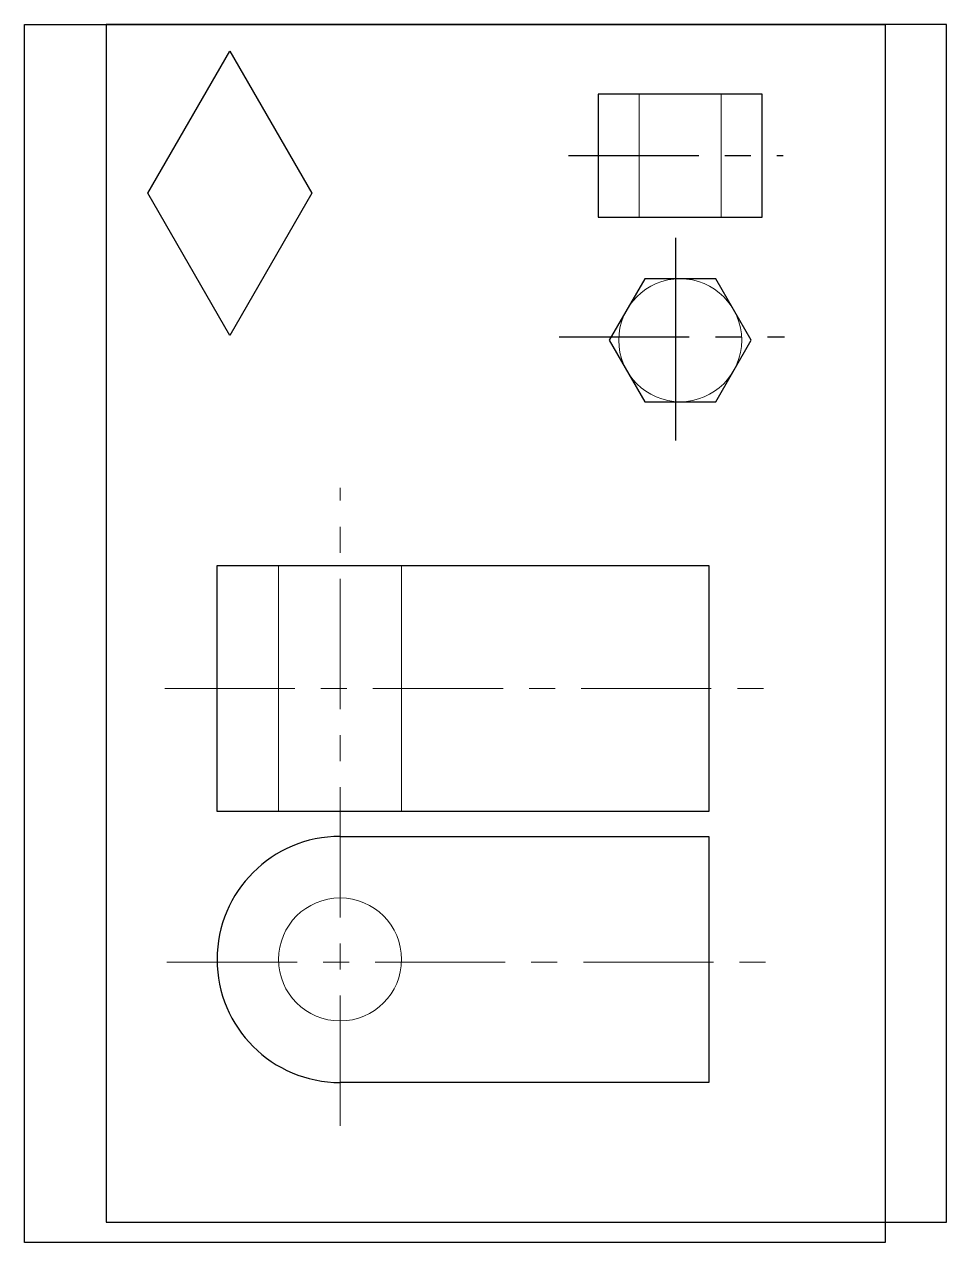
# Model space of a CAD drawing. Header units: millimetres. Extents: x 0 to 225, y 0 to 297.
import ezdxf

# ---------------------------------------------------------------- set-up
doc = ezdxf.new("R2010")
doc.units = ezdxf.units.MM
for name, pattern in [('ACAD_ISO10W100', [18, 12, -3, 0, -3]), ('осевая', [50.8, 31.75, -6.35, 6.35, -6.35]), ('осеваяX2', [101.6, 63.5, -12.7, 12.7, -12.7])]:
    doc.linetypes.add(name, pattern=pattern)
for name, color, linetype, lineweight in [('Вспомогат', 7, 'Continuous', 20), ('Контур', 7, 'Continuous', 30), ('Оси', 7, 'ACAD_ISO10W100', 20)]:
    doc.layers.add(name, color=color, linetype=linetype, lineweight=lineweight)

msp = doc.modelspace()

# ---------------------------------------------------------------- linework, layer by layer
for p, q in [((0, 0), (0, 297)), ((0, 297), (210, 297)), ((210, 0), (0, 0)), ((0, 0), (0, 0))]:
    msp.add_line(p, q)
at = {"linetype": 'осевая'}
for p, q in [((132.78, 265), (185.11, 265)), ((130.47, 220.86), (185.42, 220.86))]:
    msp.add_line(p, q, dxfattribs=at)
at = {"linetype": 'осеваяX2'}
msp.add_line((158.86, 244.97), (158.86, 195.53), dxfattribs=at)
at = {"lineweight": 30}
msp.add_lwpolyline([(20, 5), (225, 5), (225, 297), (20, 297)], close=True, dxfattribs=at)
at = {"layer": 'Вспомогат'}
for p, q in [((150, 280), (150, 250)), ((170, 250), (170, 280)), ((62.02, 105.07), (62.02, 165.07)), ((92, 105.07), (92, 165.07))]:
    msp.add_line(p, q, dxfattribs=at)
for centre in [(160, 220), (77.02, 69.04)]:
    msp.add_circle(centre, 15, dxfattribs=at)
at = {"layer": 'Контур'}
for p, q in [((210, 297), (210, 0)), ((30.12, 255.82), (50.12, 290.46)), ((50.12, 290.46), (70.1, 255.82)), ((50.12, 221.18), (30.12, 255.82)), ((70.1, 255.82), (50.12, 221.18))]:
    msp.add_line(p, q, dxfattribs=at)
for points in [[(140, 250), (180, 250), (180, 280), (140, 280)], [(151.34, 235), (142.68, 220), (151.34, 205), (168.66, 205), (177.32, 220), (168.66, 235)], [(167.02, 105.07), (47.02, 105.07), (47.02, 165.07), (167.02, 165.07)]]:
    msp.add_lwpolyline(points, close=True, dxfattribs=at)
msp.add_lwpolyline([(77.02, 99.04, 1), (77.02, 39.04, -0.679949)], format="xyb", dxfattribs=at)
msp.add_lwpolyline([(77.02, 99.04), (167.02, 99.04), (167.02, 39.04), (77.02, 39.04)], dxfattribs=at)
at = {"layer": 'Оси', "linetype": 'осевая'}
for p, q in [((77.02, 28.49), (77.02, 183.98)), ((34.24, 135.07), (183.8, 135.07)), ((34.77, 68.34), (185.08, 68.34))]:
    msp.add_line(p, q, dxfattribs=at)

doc.saveas('drawing.dxf')
